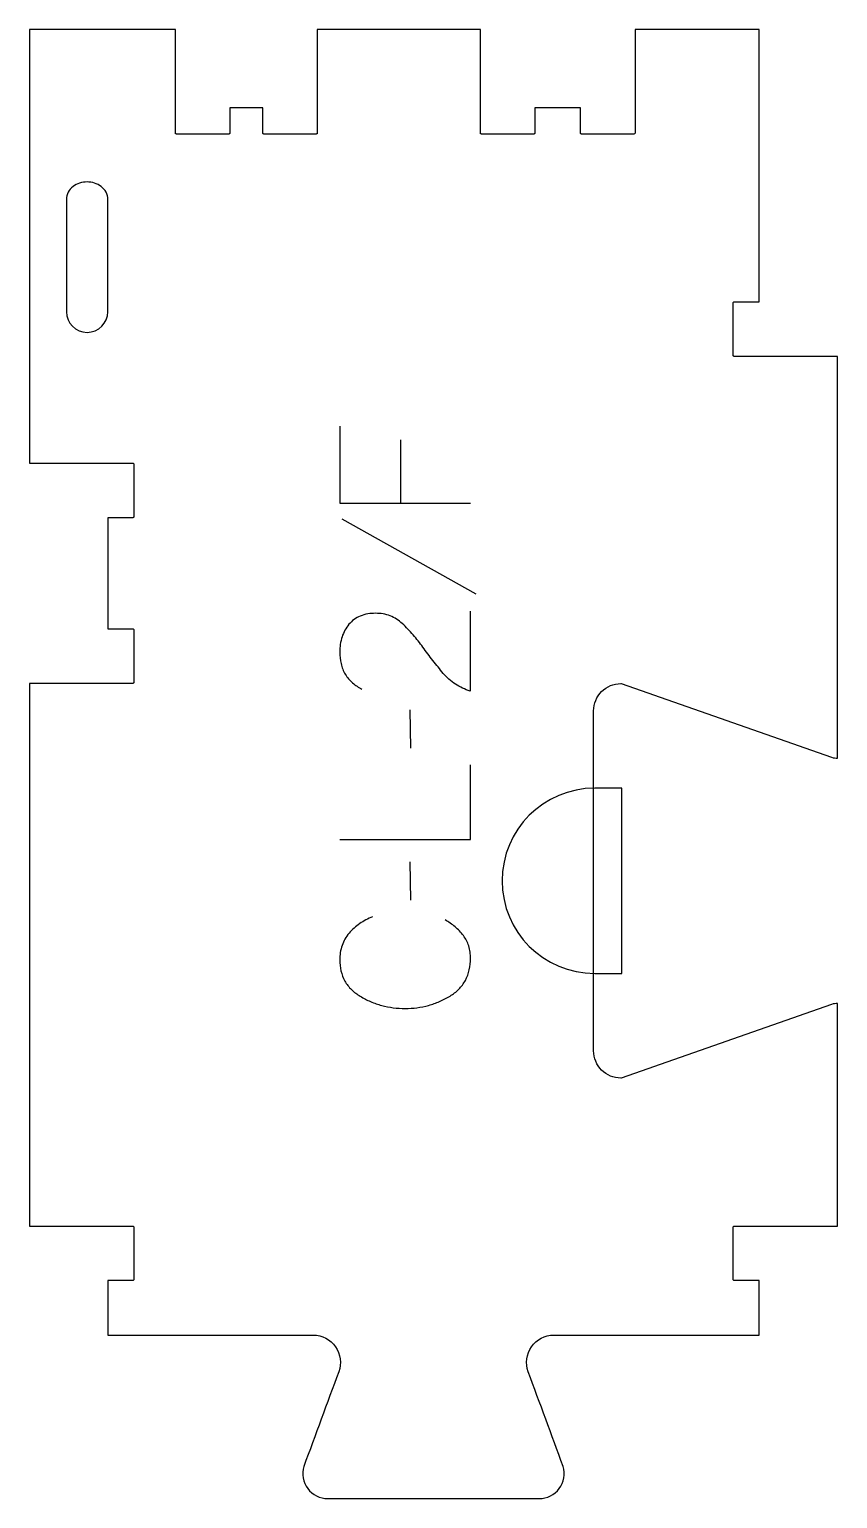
# Model space of a CAD drawing. Extents: x 0 to 186, y 0 to 337.
import ezdxf

# ---------------------------------------------------------------- set-up
doc = ezdxf.new("R2010")
doc.units = 0
for name, color, linetype in [('1_ANYTOOL_1MMDEEP_LABELS_S', 2, 'CONTINUOUS'), ('3_ANYTOOL_CUTTHROUGH_INSID', 4, 'CONTINUOUS'), ('4_ANYTOOL_CUTTHROUGH_OUTSI', 5, 'CONTINUOUS'), ('5_ANYTOOL_HALF_MILL_9MM_IN', 3, 'CONTINUOUS')]:
    doc.layers.add(name, color=color, linetype=linetype)

msp = doc.modelspace()

# ---------------------------------------------------------------- linework, layer by layer
at = {"layer": '1_ANYTOOL_1MMDEEP_LABELS_S'}
for p, q in [((85.210922, 242.837022), (85.210922, 228.351308)), ((71.710922, 224.751308), (102.482351, 207.565593)), ((87.353779, 180.951308), (87.439493, 172.165593)), ((87.353779, 146.065593), (87.439493, 137.279879))]:
    msp.add_line(p, q, dxfattribs=at)
for points in [[(71.239493, 246.008451), (71.239493, 228.351308), (101.239493, 228.351308)], [(71.239493, 151.208451), (101.239493, 151.208451), (101.239493, 168.308451)]]:
    msp.add_lwpolyline(points, dxfattribs=at)
for points in [[(101.196636, 203.537022), (101.153779, 185.237022, -0.034491), (99.406447, 185.8998, -0.037732), (97.773422, 186.806665, -0.037744), (96.298786, 187.945959, -0.03482), (95.003779, 189.287022, -0.00859), (92.605196, 192.246247, -0.008791), (90.310922, 195.287022, 0.020588), (88.077479, 198.106311, 0.025206), (85.596636, 200.708451, 0.046908), (84.295394, 201.729046, 0.051091), (82.821636, 202.476308, 0.050722), (81.173462, 202.925041, 0.041139), (79.468065, 203.065593, 0.039396), (77.660479, 202.922949, 0.058519), (75.921636, 202.433451, 0.060358), (74.51452, 201.642893, 0.061397), (73.339493, 200.537022, 0.048006), (72.417534, 199.181065, 0.045901), (71.764493, 197.676308, 0.045216), (71.361934, 195.936247, 0.034258), (71.239493, 194.151308, 0.055622), (71.533481, 191.516737, 0.079896), (72.514493, 189.072736, 0.080617), (74.180193, 187.103349, 0.060287), (76.339493, 185.665593)], [(78.739493, 133.422736, 0.059291), (75.810077, 131.886575, 0.066881), (73.360922, 129.672736, 0.04529), (72.437045, 128.355751, 0.046757), (71.769851, 126.892379, 0.04633), (71.365519, 125.252467, 0.037303), (71.239493, 123.565593, 0.054828), (71.515079, 121.059953, 0.073548), (72.412708, 118.717379, 0.073729), (73.94094, 116.748057, 0.056205), (75.932351, 115.229879, 0.033355), (78.322226, 114.00871, 0.034965), (80.855565, 113.124522, 0.034911), (83.523572, 112.594495, 0.031589), (86.239493, 112.422736, 0.032085), (88.956122, 112.597239, 0.035383), (91.623422, 113.135236, 0.035431), (94.158579, 114.033725, 0.033598), (96.546636, 115.272736, 0.058628), (98.547521, 116.834937, 0.073381), (100.066279, 118.856665, 0.072539), (100.967333, 121.302638, 0.05208), (101.239493, 123.908451, 0.033243), (101.143557, 125.349825, 0.042283), (100.832351, 126.758451, 0.042766), (100.325261, 128.001147, 0.044269), (99.610922, 129.137022, 0.055485), (97.696021, 131.148817, 0.045948), (95.410922, 132.737022)]]:
    msp.add_lwpolyline(points, format="xyb", dxfattribs=at)
at = {"layer": '3_ANYTOOL_CUTTHROUGH_INSID'}
msp.add_lwpolyline([(8.5, 272.250179, 1), (18, 272.250179), (18, 297.990527, 0.12263), (17.587875, 299.645618, 0.106401), (16.480762, 300.959794, 0.09127), (14.956608, 301.746842, 0.148392), (11.543392, 301.746842, 0.09127), (10.019238, 300.959794, 0.106401), (8.912125, 299.645618, 0.12263), (8.5, 297.990527)], format="xyb", close=True, dxfattribs=at)
at = {"layer": '4_ANYTOOL_CUTTHROUGH_OUTSI'}
msp.add_lwpolyline([(18, 37.500179), (65.136954, 37.500179, -0.522099), (70.999663, 29.084274, 0.000005), (62.9844, 7.38769, 0.236335), (63.883421, 2.318105, 0.237079), (68.496607, 0.000456), (117.002691, 0, 0.237079), (121.615874, 2.317649, 0.237104), (122.509963, 7.402166, -0.000005), (114.499895, 29.084372, -0.522094), (120.36264, 37.500179), (167.5, 37.500179), (167.5, 50.000179), (161.75, 50.000179, -0.414214), (161.5, 50.250179), (161.5, 62.250179, -0.414214), (161.75, 62.500179), (185.5, 62.500179), (185.5, 113.597658, 0.06141), (184.10513, 113.362747), (135.832588, 96.467214, -0.084368), (135.75, 96.453179, -0.414214), (129.5, 102.703179), (129.5, 180.703179, -0.414214), (135.75, 186.953179, -0.084368), (135.832588, 186.939143), (184.116195, 170.04003, 0.061178), (185.5, 169.808616), (185.5, 187.250179), (185.5, 262.000179), (161.75, 262.000179, -0.414214), (161.5, 262.250179), (161.5, 274.250179, -0.414214), (161.75, 274.500179), (167.5, 274.500179), (167.5, 337.000179), (139, 337.000179), (139, 313.250179, -0.414214), (138.75, 313.000179), (126.75, 313.000179, -0.414214), (126.5, 313.250179), (126.5, 319.000179), (116, 319.000179), (116, 313.250179, -0.414214), (115.75, 313.000179), (103.75, 313.000179, -0.414214), (103.5, 313.250179), (103.5, 337.000179), (66.089, 337.000179), (66.089, 313.250179, -0.414214), (65.839, 313.000179), (53.839, 313.000179, -0.414214), (53.589, 313.250179), (53.589, 319.000179), (46, 319.000179), (46, 313.250179, -0.414214), (45.75, 313.000179), (33.75, 313.000179, -0.414214), (33.5, 313.250179), (33.5, 337.000179), (0, 337.000179), (0, 237.500179), (23.75, 237.500179, -0.414214), (24, 237.250179), (24, 225.250179, -0.414214), (23.75, 225.000179), (18, 225.000179), (18, 199.500179), (23.75, 199.500179, -0.414214), (24, 199.250179), (24, 187.250179, -0.414214), (23.75, 187.000179), (0, 187.000179), (0, 62.500179), (23.75, 62.500179, -0.414214), (24, 62.250179), (24, 50.250179, -0.414214), (23.75, 50.000179), (18, 50.000179)], format="xyb", close=True, dxfattribs=at)
at = {"layer": '5_ANYTOOL_HALF_MILL_9MM_IN'}
msp.add_lwpolyline([(130, 162.953179), (129.75, 162.953179, 1), (129.75, 120.453179), (136, 120.453179), (136, 162.953179)], format="xyb", close=True, dxfattribs=at)

doc.saveas('drawing.dxf')
